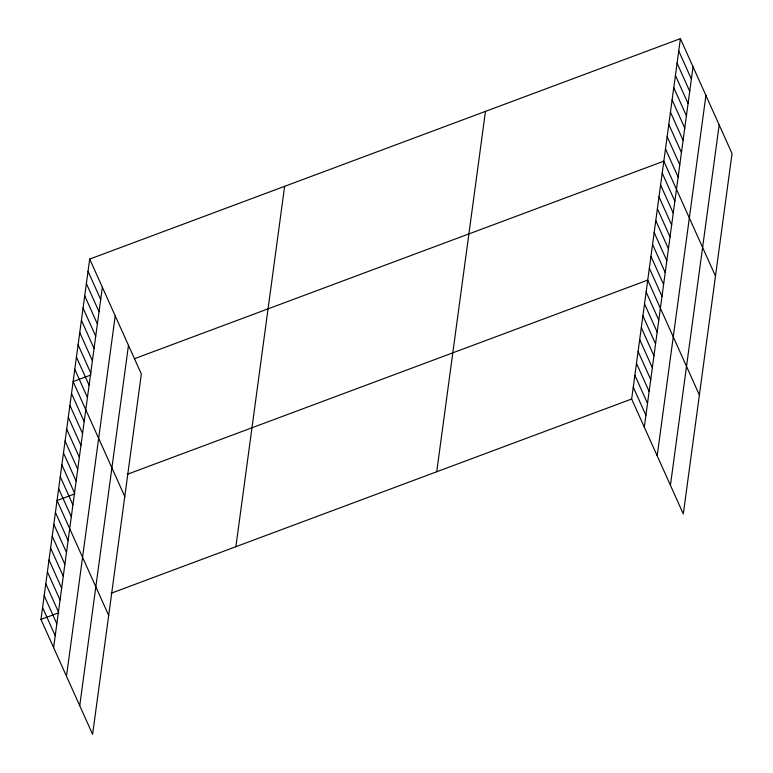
<?xml version="1.0" encoding="UTF-8"?>
<svg xmlns="http://www.w3.org/2000/svg" width="773" height="773" viewBox="0 0 773 773"><rect width="100%" height="100%" fill="white"/><g stroke="black" fill="none" stroke-linecap="round" stroke-linejoin="round"><path stroke-width="1.16" d="M89.697 259.071L141.343 373.987L92.605 734.35L40.959 619.434L89.697 259.071L680.395 38.65L732.041 153.566L683.303 513.929L631.657 399.013L680.395 38.65M53.617 647.581L102.355 287.218M66.488 676.22L115.216 315.848M79.745 705.72L128.473 345.347M235.891 546.695L284.628 186.332M436.726 471.752L485.463 111.389M644.305 427.169L693.043 66.797M657.176 455.799L705.913 95.437M670.433 485.299L719.17 124.936M90.953 374.944L73.126 381.591L124.772 496.508M134.396 358.73L663.823 161.171L715.469 276.087M74.865 493.86L57.047 500.518L108.693 615.434M127.216 474.332L647.735 280.097L699.381 395.013M40.959 619.434L58.787 612.786M111.138 593.249L631.657 399.013M678.733 50.902L691.381 79.049M677.08 63.154L689.729 91.301M675.418 75.406L688.067 103.553M673.766 87.658L686.414 115.805M672.104 99.91L684.752 128.067M670.452 112.162L683.1 140.319M668.79 124.414L681.448 152.571M667.138 136.666L679.786 164.823M665.476 148.918L678.134 177.075M662.21 173.065L674.868 201.212M660.606 184.96L673.254 213.106M658.992 196.854L671.65 225.001M657.388 208.739L670.036 236.896M655.784 220.634L668.432 248.78M654.171 232.528L666.819 260.675M652.567 244.423L665.215 272.569M650.953 256.307L663.601 284.464M649.349 268.202L661.997 296.349M646.131 291.991L658.78 320.138M644.518 303.876L657.176 332.032M642.914 315.771L655.562 343.917M641.31 327.665L653.958 355.812M639.696 339.56L652.344 367.706M638.092 351.444L650.74 379.601M636.479 363.339L649.127 391.486M634.875 375.234L647.523 403.38M633.261 387.128L645.919 415.275M88.045 271.323L100.693 299.47M86.383 283.575L99.041 311.722M84.73 295.827L97.379 323.974M83.069 308.079L95.726 336.226M81.416 320.331L94.064 348.478M79.754 332.583L92.412 360.73M78.102 344.835L90.75 372.982M76.44 357.087L89.098 385.234M74.788 369.339L87.436 397.486M71.522 393.486L84.17 421.633M69.908 405.381L82.566 433.527M68.304 417.265L80.952 445.422M66.7 429.16L79.348 457.307M65.087 441.054L77.735 469.201M63.483 452.949L76.131 481.096M61.869 464.834L74.527 492.99M60.265 476.728L72.913 504.875M58.651 488.623L71.309 516.77M55.434 512.402L68.092 540.559M53.83 524.297L66.478 552.444M52.226 536.191L64.874 564.338M50.612 548.086L63.26 576.233M49.008 559.971L61.656 588.127M47.395 571.865L60.052 600.012M45.791 583.76L58.439 611.907M44.177 595.654L56.835 623.801M42.573 607.539L55.221 635.696"/></g></svg>
